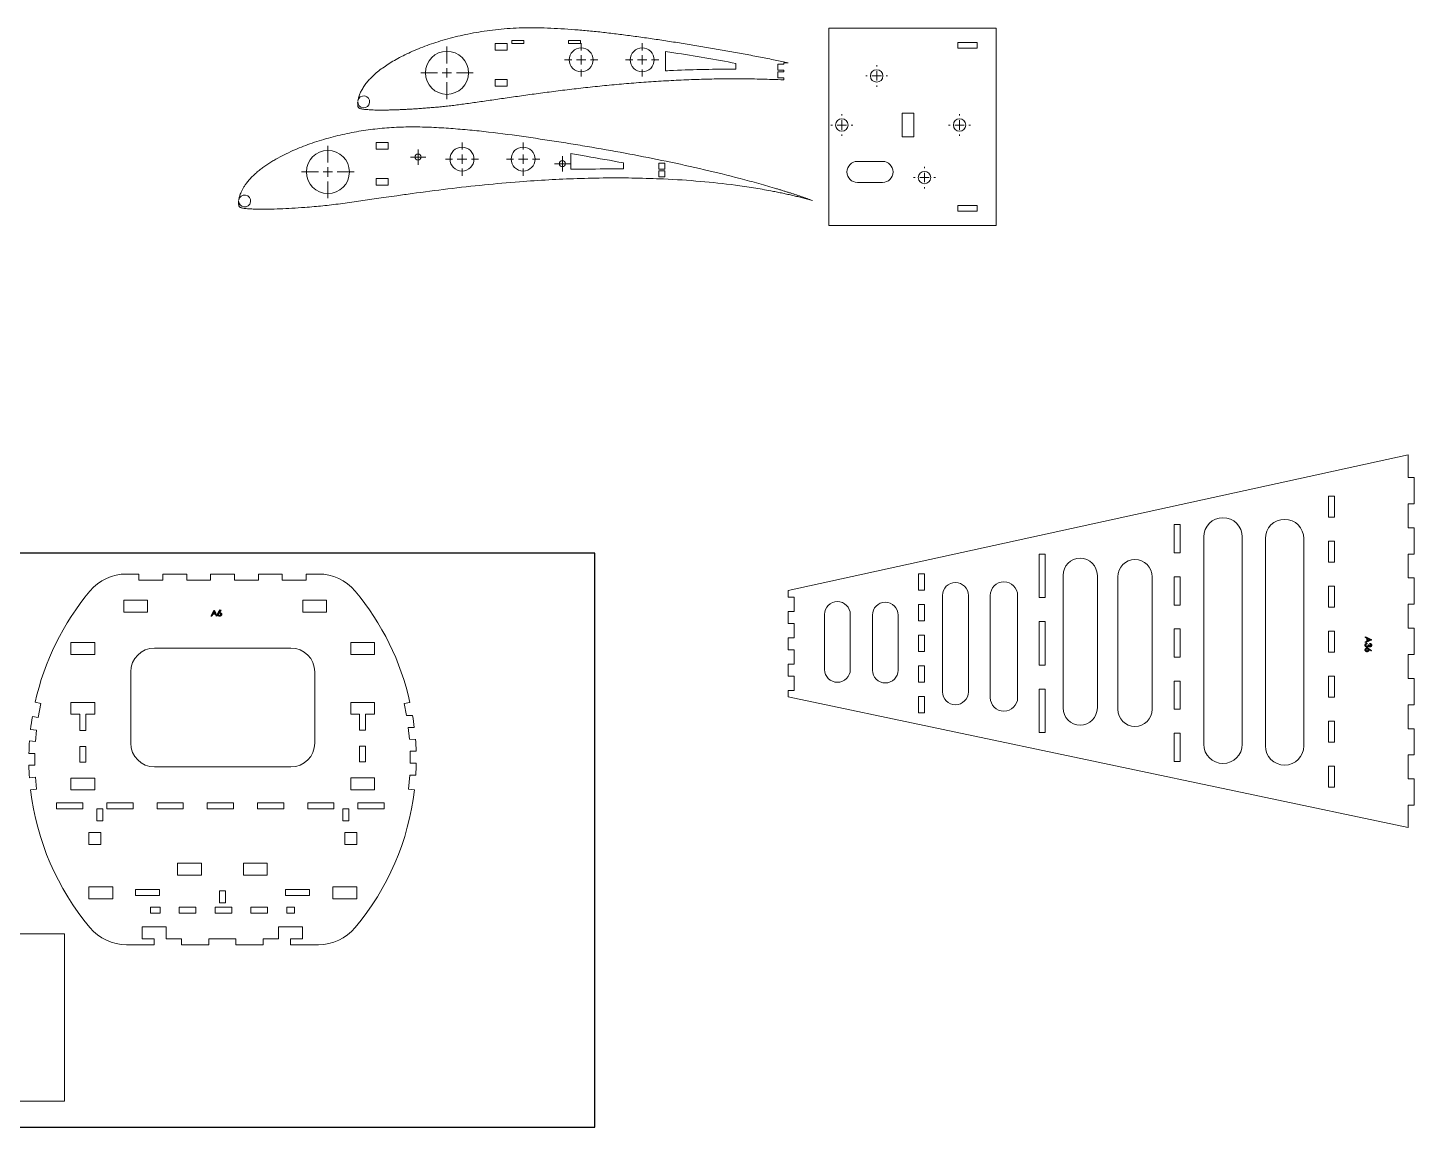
# Model space of a CAD drawing. Header units: inches. Extents: x -13.8 to 41.1, y 0 to 32.6.
# Drawn here: x 12.14 to 41.13, y 0 to 22.98 of the extents above; entities that cross this region are included whole.
import ezdxf

# ---------------------------------------------------------------- set-up
doc = ezdxf.new("R2010")
doc.units = ezdxf.units.IN
doc.header["$MEASUREMENT"] = 0

# ---------------------------------------------------------------- blocks, each defined once
blk = doc.blocks.new('SW_CENTERMARKSYMBOL_0')
at = {"color": 0, "linetype": 'Continuous', "lineweight": 0}
for p, q in [((-0.197, 0), (-0.228, 0)), ((0, 0), (-0.098, 0)), ((0, 0.197), (0, 0.228)), ((0, 0), (0, 0.098)), ((0, 0), (0, -0.098)), ((0, 0), (0.098, 0)), ((0.197, 0), (0.228, 0)), ((0, -0.197), (0, -0.228))]:
    blk.add_line(p, q, dxfattribs=at)
blk = doc.blocks.new('SW_CENTERMARKSYMBOL_1')
at = {"color": 0, "linetype": 'Continuous', "lineweight": 0}
for p, q in [((-0.197, 0), (-0.228, 0)), ((0, 0), (-0.098, 0)), ((0, 0.197), (0, 0.228)), ((0, 0), (0, 0.098)), ((0, 0), (0, -0.098)), ((0, 0), (0.098, 0)), ((0.197, 0), (0.228, 0)), ((0, -0.197), (0, -0.228))]:
    blk.add_line(p, q, dxfattribs=at)
blk = doc.blocks.new('SW_CENTERMARKSYMBOL_2')
at = {"color": 0, "linetype": 'Continuous', "lineweight": 0}
for p, q in [((-0.197, 0), (-0.228, 0)), ((0, 0), (-0.098, 0)), ((0, 0.197), (0, 0.228)), ((0, 0), (0, 0.098)), ((0, 0), (0, -0.098)), ((0, 0), (0.098, 0)), ((0.197, 0), (0.228, 0)), ((0, -0.197), (0, -0.228))]:
    blk.add_line(p, q, dxfattribs=at)
blk = doc.blocks.new('SW_CENTERMARKSYMBOL_3')
at = {"color": 0, "linetype": 'Continuous', "lineweight": 0}
for p, q in [((-0.197, 0), (-0.228, 0)), ((0, 0), (-0.098, 0)), ((0, 0.197), (0, 0.228)), ((0, 0), (0, 0.098)), ((0, 0), (0, -0.098)), ((0, 0), (0.098, 0)), ((0.197, 0), (0.228, 0)), ((0, -0.197), (0, -0.228))]:
    blk.add_line(p, q, dxfattribs=at)
blk = doc.blocks.new('SW_CENTERMARKSYMBOL_9')
at = {"color": 0, "linetype": 'Continuous', "lineweight": 0}
for p, q in [((0, 0.197), (0, 0.548)), ((-0.197, 0), (-0.548, 0)), ((0, 0), (-0.098, 0)), ((0, 0), (0, 0.098)), ((0, 0), (0, -0.098)), ((0, 0), (0.098, 0)), ((0.197, 0), (0.548, 0)), ((0, -0.197), (0, -0.548))]:
    blk.add_line(p, q, dxfattribs=at)
blk = doc.blocks.new('SW_CENTERMARKSYMBOL_10')
at = {"color": 0, "linetype": 'Continuous', "lineweight": 0}
for p, q in [((0, 0.197), (0, 0.348)), ((-0.197, 0), (-0.348, 0)), ((0, 0), (-0.098, 0)), ((0, 0), (0, 0.098)), ((0, 0), (0, -0.098)), ((0, 0), (0.098, 0)), ((0.197, 0), (0.348, 0)), ((0, -0.197), (0, -0.348))]:
    blk.add_line(p, q, dxfattribs=at)
blk = doc.blocks.new('SW_CENTERMARKSYMBOL_11')
at = {"color": 0, "linetype": 'Continuous', "lineweight": 0}
for p, q in [((0, 0.197), (0, 0.348)), ((-0.197, 0), (-0.348, 0)), ((0, 0), (-0.098, 0)), ((0, 0), (0, 0.098)), ((0, 0), (0, -0.098)), ((0, 0), (0.098, 0)), ((0.197, 0), (0.348, 0)), ((0, -0.197), (0, -0.348))]:
    blk.add_line(p, q, dxfattribs=at)
blk = doc.blocks.new('SW_CENTERMARKSYMBOL_12')
at = {"color": 0, "linetype": 'Continuous', "lineweight": 0}
for p, q in [((0, 0.197), (0, 0.548)), ((-0.197, 0), (-0.548, 0)), ((0, 0), (-0.098, 0)), ((0, 0), (0, 0.098)), ((0, 0), (0, -0.098)), ((0, 0), (0.098, 0)), ((0.197, 0), (0.548, 0)), ((0, -0.197), (0, -0.548))]:
    blk.add_line(p, q, dxfattribs=at)
blk = doc.blocks.new('SW_CENTERMARKSYMBOL_13')
at = {"color": 0, "linetype": 'Continuous', "lineweight": 0}
for p, q in [((0, 0.197), (0, 0.348)), ((-0.197, 0), (-0.348, 0)), ((0, 0), (-0.098, 0)), ((0, 0), (0, 0.098)), ((0, 0), (0, -0.098)), ((0, 0), (0.098, 0)), ((0.197, 0), (0.348, 0)), ((0, -0.197), (0, -0.348))]:
    blk.add_line(p, q, dxfattribs=at)
blk = doc.blocks.new('SW_CENTERMARKSYMBOL_14')
at = {"color": 0, "linetype": 'Continuous', "lineweight": 0}
for p, q in [((-0.098, 0), (-0.161, 0)), ((0, 0), (-0.098, 0)), ((0, 0.098), (0, 0.161)), ((0, 0), (0, 0.098)), ((0, 0), (0, -0.098)), ((0, 0), (0.098, 0)), ((0.098, 0), (0.161, 0)), ((0, -0.098), (0, -0.161))]:
    blk.add_line(p, q, dxfattribs=at)
blk = doc.blocks.new('SW_CENTERMARKSYMBOL_15')
at = {"color": 0, "linetype": 'Continuous', "lineweight": 0}
for p, q in [((-0.098, 0), (-0.161, 0)), ((0, 0), (-0.098, 0)), ((0, 0.098), (0, 0.161)), ((0, 0), (0, 0.098)), ((0, 0), (0, -0.098)), ((0, 0), (0.098, 0)), ((0.098, 0), (0.161, 0)), ((0, -0.098), (0, -0.161))]:
    blk.add_line(p, q, dxfattribs=at)
blk = doc.blocks.new('SW_CENTERMARKSYMBOL_16')
at = {"color": 0, "linetype": 'Continuous', "lineweight": 0}
for p, q in [((0, 0.197), (0, 0.348)), ((-0.197, 0), (-0.348, 0)), ((0, 0), (-0.098, 0)), ((0, 0), (0, 0.098)), ((0, 0), (0, -0.098)), ((0, 0), (0.098, 0)), ((0.197, 0), (0.348, 0)), ((0, -0.197), (0, -0.348))]:
    blk.add_line(p, q, dxfattribs=at)

msp = doc.modelspace()

# ---------------------------------------------------------------- linework, layer by layer
at = {"color": 7, "linetype": 'Continuous', "lineweight": 15}
for p, q in [((28.893, 22.977), (28.893, 18.852)), ((32.393, 22.977), (28.893, 22.977)), ((32.393, 22.977), (32.393, 18.852)), ((21.918, 22.657), (22.168, 22.657)), ((21.918, 22.517), (21.918, 22.657)), ((22.168, 22.657), (22.168, 22.517)), ((22.514, 22.719), (22.264, 22.719)), ((22.264, 22.719), (22.264, 22.657)), ((22.264, 22.657), (22.514, 22.657)), ((22.514, 22.657), (22.514, 22.719)), ((23.699, 22.719), (23.449, 22.719)), ((23.449, 22.719), (23.449, 22.657)), ((23.449, 22.657), (23.699, 22.657)), ((23.699, 22.657), (23.699, 22.719)), ((31.993, 22.677), (31.593, 22.677)), ((31.593, 22.677), (31.593, 22.557)), ((31.993, 22.557), (31.993, 22.677)), ((22.168, 22.517), (21.918, 22.517)), ((25.479, 22.489), (25.479, 22.084)), ((31.593, 22.557), (31.993, 22.557)), ((26.951, 22.118), (26.951, 22.239)), ((27.827, 22.225), (27.952, 22.225)), ((27.827, 22.1), (27.827, 22.225)), ((27.952, 22.1), (27.827, 22.1)), ((27.827, 22.063), (27.952, 22.063)), ((27.827, 21.938), (27.827, 22.063)), ((28.043, 22.253), (27.952, 22.253)), ((27.952, 22.253), (27.952, 22.225)), ((27.952, 22.1), (27.952, 22.063)), ((21.918, 21.904), (22.168, 21.904)), ((21.918, 21.764), (21.918, 21.904)), ((22.168, 21.764), (21.918, 21.764)), ((22.168, 21.904), (22.168, 21.764)), ((27.952, 21.938), (27.827, 21.938)), ((27.952, 21.938), (27.952, 21.894)), ((30.673, 21.201), (30.423, 21.201)), ((30.423, 21.201), (30.423, 20.701)), ((30.673, 20.701), (30.673, 21.201)), ((19.677, 20.584), (19.427, 20.584)), ((19.427, 20.584), (19.427, 20.444)), ((19.677, 20.444), (19.677, 20.584)), ((30.423, 20.701), (30.673, 20.701)), ((19.427, 20.444), (19.677, 20.444)), ((23.496, 20.357), (23.496, 20.026)), ((24.597, 20.034), (24.598, 20.16)), ((25.336, 20.028), (25.336, 20.153)), ((25.336, 20.153), (25.461, 20.153)), ((25.461, 20.028), (25.336, 20.028)), ((25.461, 20.153), (25.461, 20.028)), ((29.491, 20.19), (30.016, 20.19)), ((19.677, 19.832), (19.427, 19.832)), ((19.427, 19.832), (19.427, 19.692)), ((19.677, 19.692), (19.677, 19.832)), ((25.336, 19.866), (25.336, 19.991)), ((25.336, 19.991), (25.461, 19.991)), ((25.461, 19.866), (25.336, 19.866)), ((25.461, 19.991), (25.461, 19.866)), ((30.016, 19.75), (29.491, 19.75)), ((19.427, 19.692), (19.677, 19.692)), ((28.418, 19.408), (28.553, 19.371)), ((31.993, 19.272), (31.593, 19.272)), ((31.593, 19.272), (31.593, 19.152)), ((31.593, 19.152), (31.993, 19.152)), ((31.993, 19.152), (31.993, 19.272)), ((32.393, 18.852), (28.893, 18.852))]:
    msp.add_line(p, q, dxfattribs=at)
at = {"color": 5, "linetype": 'Continuous', "lineweight": 15}
for p, q in [((41.009, 14.054), (28.041, 11.224)), ((41.009, 14.054), (41.009, 13.582)), ((41.009, 13.582), (41.134, 13.582)), ((41.134, 13.032), (41.134, 13.582)), ((39.466, 13.191), (39.341, 13.191)), ((39.341, 13.191), (39.341, 12.751)), ((39.466, 12.751), (39.466, 13.191)), ((41.134, 13.032), (41.009, 13.032)), ((41.009, 13.032), (41.009, 12.532)), ((36.241, 12.597), (36.116, 12.597)), ((36.116, 12.597), (36.116, 12.007)), ((36.241, 12.007), (36.241, 12.597)), ((39.341, 12.751), (39.466, 12.751)), ((41.009, 12.532), (41.134, 12.532)), ((41.134, 11.982), (41.134, 12.532)), ((36.732, 12.341), (36.732, 8.006)), ((37.535, 8.006), (37.535, 12.341)), ((38.02, 12.306), (38.02, 7.972)), ((38.823, 7.972), (38.823, 12.306)), ((39.466, 12.251), (39.341, 12.251)), ((39.341, 12.251), (39.341, 11.811)), ((39.466, 11.811), (39.466, 12.251)), ((33.416, 11.981), (33.291, 11.981)), ((33.291, 11.981), (33.291, 11.071)), ((33.416, 11.071), (33.416, 11.981)), ((36.116, 12.007), (36.241, 12.007)), ((41.134, 11.982), (41.009, 11.982)), ((41.009, 11.982), (41.009, 11.482)), ((39.341, 11.811), (39.466, 11.811)), ((30.891, 11.566), (30.766, 11.566)), ((30.766, 11.566), (30.766, 11.226)), ((30.891, 11.226), (30.891, 11.566)), ((33.789, 11.536), (33.789, 8.766)), ((34.507, 8.766), (34.507, 11.536)), ((34.934, 11.507), (34.934, 8.737)), ((35.651, 8.737), (35.651, 11.507)), ((36.241, 11.507), (36.116, 11.507)), ((36.116, 11.507), (36.116, 10.917)), ((36.241, 10.917), (36.241, 11.507)), ((39.466, 11.311), (39.341, 11.311)), ((39.341, 11.311), (39.341, 10.871)), ((39.466, 10.871), (39.466, 11.311)), ((41.009, 11.482), (41.134, 11.482)), ((41.134, 10.932), (41.134, 11.482)), ((28.041, 11.224), (28.041, 11.08)), ((28.166, 11.08), (28.041, 11.08)), ((28.166, 10.78), (28.166, 11.08)), ((30.766, 11.226), (30.891, 11.226)), ((31.271, 11.117), (31.271, 9.102)), ((31.81, 9.102), (31.81, 11.117)), ((32.268, 11.117), (32.268, 8.982)), ((32.84, 8.982), (32.84, 11.117)), ((33.291, 11.071), (33.416, 11.071)), ((28.041, 10.78), (28.166, 10.78)), ((28.041, 10.78), (28.041, 10.53)), ((30.891, 10.926), (30.766, 10.926)), ((30.766, 10.926), (30.766, 10.586)), ((30.891, 10.586), (30.891, 10.926)), ((36.116, 10.917), (36.241, 10.917)), ((39.341, 10.871), (39.466, 10.871)), ((41.134, 10.932), (41.009, 10.932)), ((41.009, 10.932), (41.009, 10.432)), ((28.166, 10.53), (28.041, 10.53)), ((28.166, 10.23), (28.166, 10.53)), ((28.803, 10.72), (28.803, 9.57)), ((29.34, 9.57), (29.34, 10.72)), ((29.805, 10.706), (29.805, 9.556)), ((30.342, 9.556), (30.342, 10.706)), ((30.766, 10.586), (30.891, 10.586)), ((33.416, 10.571), (33.291, 10.571)), ((33.291, 10.571), (33.291, 9.661)), ((33.416, 9.661), (33.416, 10.571)), ((28.041, 10.23), (28.166, 10.23)), ((28.041, 10.23), (28.041, 9.98)), ((30.891, 10.286), (30.766, 10.286)), ((30.766, 10.286), (30.766, 9.946)), ((30.891, 9.946), (30.891, 10.286)), ((36.241, 10.417), (36.116, 10.417)), ((36.116, 10.417), (36.116, 9.827)), ((36.241, 9.827), (36.241, 10.417)), ((39.466, 10.371), (39.341, 10.371)), ((39.341, 10.371), (39.341, 9.931)), ((39.466, 9.931), (39.466, 10.371)), ((41.009, 10.432), (41.134, 10.432)), ((41.134, 9.882), (41.134, 10.432)), ((28.166, 9.98), (28.041, 9.98)), ((28.166, 9.68), (28.166, 9.98)), ((30.766, 9.946), (30.891, 9.946)), ((39.341, 9.931), (39.466, 9.931)), ((41.134, 9.882), (41.009, 9.882)), ((41.009, 9.882), (41.009, 9.382)), ((28.041, 9.68), (28.166, 9.68)), ((28.041, 9.68), (28.041, 9.43)), ((30.891, 9.646), (30.766, 9.646)), ((30.766, 9.646), (30.766, 9.306)), ((30.891, 9.306), (30.891, 9.646)), ((33.291, 9.661), (33.416, 9.661)), ((36.116, 9.827), (36.241, 9.827)), ((28.166, 9.43), (28.041, 9.43)), ((28.166, 9.13), (28.166, 9.43)), ((30.766, 9.306), (30.891, 9.306)), ((36.241, 9.327), (36.116, 9.327)), ((36.116, 9.327), (36.116, 8.737)), ((36.241, 8.737), (36.241, 9.327)), ((39.466, 9.431), (39.341, 9.431)), ((39.341, 9.431), (39.341, 8.991)), ((39.466, 8.991), (39.466, 9.431)), ((41.009, 9.382), (41.134, 9.382)), ((41.134, 8.832), (41.134, 9.382)), ((28.041, 9.13), (28.166, 9.13)), ((28.041, 9.13), (28.041, 8.999)), ((28.041, 8.999), (41.009, 6.263)), ((30.891, 9.006), (30.766, 9.006)), ((30.766, 9.006), (30.766, 8.666)), ((30.891, 8.666), (30.891, 9.006)), ((33.416, 9.161), (33.291, 9.161)), ((33.291, 9.161), (33.291, 8.251)), ((33.416, 8.251), (33.416, 9.161)), ((39.341, 8.991), (39.466, 8.991)), ((36.116, 8.737), (36.241, 8.737)), ((41.134, 8.832), (41.009, 8.832)), ((41.009, 8.832), (41.009, 8.332)), ((30.766, 8.666), (30.891, 8.666)), ((39.466, 8.491), (39.341, 8.491)), ((39.341, 8.491), (39.341, 8.051)), ((39.466, 8.051), (39.466, 8.491)), ((33.291, 8.251), (33.416, 8.251)), ((36.241, 8.237), (36.116, 8.237)), ((36.116, 8.237), (36.116, 7.647)), ((36.241, 7.647), (36.241, 8.237)), ((41.009, 8.332), (41.134, 8.332)), ((41.134, 7.782), (41.134, 8.332)), ((39.341, 8.051), (39.466, 8.051)), ((36.116, 7.647), (36.241, 7.647)), ((39.466, 7.551), (39.341, 7.551)), ((39.341, 7.551), (39.341, 7.111)), ((39.466, 7.111), (39.466, 7.551)), ((41.009, 7.782), (41.009, 7.282)), ((41.134, 7.782), (41.009, 7.782)), ((41.009, 7.282), (41.134, 7.282)), ((41.134, 6.732), (41.134, 7.282)), ((39.341, 7.111), (39.466, 7.111)), ((41.134, 6.732), (41.009, 6.732)), ((41.009, 6.732), (41.009, 6.263))]:
    msp.add_line(p, q, dxfattribs=at)
at = {"color": 1, "linetype": 'Continuous', "lineweight": 15}
for p, q in [((14.466, 11.565), (14.21, 11.565)), ((14.466, 11.565), (14.466, 11.44)), ((14.466, 11.44), (14.966, 11.44)), ((14.966, 11.44), (14.966, 11.565)), ((15.466, 11.565), (14.966, 11.565)), ((15.466, 11.565), (15.466, 11.44)), ((15.466, 11.44), (15.966, 11.44)), ((15.966, 11.44), (15.966, 11.565)), ((16.466, 11.565), (15.966, 11.565)), ((16.466, 11.565), (16.466, 11.44)), ((16.466, 11.44), (16.966, 11.44)), ((16.966, 11.44), (16.966, 11.565)), ((17.466, 11.565), (16.966, 11.565)), ((17.466, 11.565), (17.466, 11.44)), ((17.466, 11.44), (17.966, 11.44)), ((17.966, 11.44), (17.966, 11.565)), ((18.221, 11.565), (17.966, 11.565)), ((14.65, 11.018), (14.15, 11.018)), ((14.15, 11.018), (14.15, 10.768)), ((14.65, 10.768), (14.65, 11.018)), ((18.393, 11.018), (17.893, 11.018)), ((17.893, 11.018), (17.893, 10.768)), ((18.393, 10.768), (18.393, 11.018)), ((14.15, 10.768), (14.65, 10.768)), ((17.893, 10.768), (18.393, 10.768)), ((13.546, 10.135), (13.046, 10.135)), ((13.046, 10.135), (13.046, 9.885)), ((13.046, 9.885), (13.546, 9.885)), ((13.546, 9.885), (13.546, 10.135)), ((17.645, 10.018), (14.796, 10.018)), ((19.395, 10.135), (18.895, 10.135)), ((18.895, 10.135), (18.895, 9.885)), ((18.895, 9.885), (19.395, 9.885)), ((19.395, 9.885), (19.395, 10.135)), ((14.296, 9.518), (14.296, 8.031)), ((18.145, 8.031), (18.145, 9.518)), ((12.42, 8.855), (12.298, 8.883)), ((12.363, 8.566), (12.42, 8.855)), ((13.546, 8.882), (13.046, 8.882)), ((13.046, 8.882), (13.046, 8.632)), ((13.546, 8.632), (13.546, 8.882)), ((19.395, 8.882), (18.895, 8.882)), ((18.895, 8.882), (18.895, 8.632)), ((19.395, 8.632), (19.395, 8.882)), ((20.134, 8.882), (20.012, 8.855)), ((20.012, 8.855), (20.061, 8.61)), ((12.24, 8.587), (12.363, 8.566)), ((13.046, 8.632), (13.234, 8.632)), ((13.234, 8.632), (13.234, 8.293)), ((13.359, 8.293), (13.359, 8.632)), ((13.359, 8.632), (13.546, 8.632)), ((18.895, 8.632), (19.082, 8.632)), ((19.082, 8.632), (19.082, 8.301)), ((19.207, 8.301), (19.207, 8.632)), ((19.207, 8.632), (19.395, 8.632)), ((20.061, 8.61), (20.188, 8.61)), ((12.326, 8.302), (12.202, 8.316)), ((12.305, 8.066), (12.326, 8.302)), ((13.234, 8.293), (13.359, 8.293)), ((19.082, 8.301), (19.207, 8.301)), ((20.225, 8.359), (20.099, 8.36)), ((20.099, 8.36), (20.124, 8.11)), ((12.18, 8.075), (12.305, 8.066)), ((13.359, 7.961), (13.234, 7.961)), ((13.234, 7.961), (13.234, 7.633)), ((13.359, 7.633), (13.359, 7.961)), ((19.207, 7.966), (19.082, 7.966)), ((19.082, 7.966), (19.082, 7.641)), ((19.207, 7.641), (19.207, 7.966)), ((20.124, 8.11), (20.25, 8.109)), ((20.263, 7.86), (20.138, 7.86)), ((20.138, 7.86), (20.14, 7.61)), ((12.293, 7.813), (12.168, 7.816)), ((12.168, 7.566), (12.293, 7.569)), ((12.293, 7.569), (12.293, 7.813)), ((13.234, 7.633), (13.359, 7.633)), ((19.082, 7.641), (19.207, 7.641)), ((20.14, 7.61), (20.265, 7.61)), ((12.304, 7.316), (12.18, 7.307)), ((12.328, 7.066), (12.304, 7.316)), ((13.546, 7.301), (13.046, 7.301)), ((13.046, 7.301), (13.046, 7.051)), ((13.546, 7.051), (13.546, 7.301)), ((14.796, 7.531), (17.645, 7.531)), ((19.395, 7.306), (18.895, 7.306)), ((18.895, 7.306), (18.895, 7.051)), ((19.395, 7.051), (19.395, 7.306)), ((20.13, 7.36), (20.104, 7.066)), ((20.256, 7.361), (20.13, 7.36)), ((12.204, 7.051), (12.328, 7.066)), ((13.046, 7.051), (13.546, 7.051)), ((18.895, 7.051), (19.395, 7.051)), ((20.104, 7.066), (20.228, 7.051)), ((12.746, 6.781), (13.296, 6.781)), ((12.746, 6.656), (12.746, 6.781)), ((13.296, 6.781), (13.296, 6.656)), ((13.796, 6.781), (14.346, 6.781)), ((13.796, 6.656), (13.796, 6.781)), ((14.346, 6.781), (14.346, 6.656)), ((14.846, 6.781), (15.396, 6.781)), ((14.846, 6.656), (14.846, 6.781)), ((15.396, 6.781), (15.396, 6.656)), ((15.896, 6.781), (16.446, 6.781)), ((15.896, 6.656), (15.896, 6.781)), ((16.446, 6.781), (16.446, 6.656)), ((16.946, 6.781), (17.496, 6.781)), ((16.946, 6.656), (16.946, 6.781)), ((17.496, 6.781), (17.496, 6.656)), ((17.996, 6.781), (18.546, 6.781)), ((17.996, 6.656), (17.996, 6.781)), ((18.546, 6.781), (18.546, 6.656)), ((19.046, 6.781), (19.596, 6.781)), ((19.046, 6.656), (19.046, 6.781)), ((19.596, 6.781), (19.596, 6.656)), ((13.296, 6.656), (12.746, 6.656)), ((13.588, 6.406), (13.588, 6.656)), ((13.588, 6.656), (13.713, 6.656)), ((13.713, 6.406), (13.588, 6.406)), ((13.713, 6.656), (13.713, 6.406)), ((14.346, 6.656), (13.796, 6.656)), ((15.396, 6.656), (14.846, 6.656)), ((16.446, 6.656), (15.896, 6.656)), ((17.496, 6.656), (16.946, 6.656)), ((18.546, 6.656), (17.996, 6.656)), ((18.734, 6.406), (18.734, 6.656)), ((18.734, 6.656), (18.859, 6.656)), ((18.859, 6.406), (18.734, 6.406)), ((18.859, 6.656), (18.859, 6.406)), ((19.596, 6.656), (19.046, 6.656)), ((13.42, 5.911), (13.42, 6.161)), ((13.42, 6.161), (13.67, 6.161)), ((13.67, 6.161), (13.67, 5.911)), ((18.772, 5.911), (18.772, 6.161)), ((18.772, 6.161), (19.022, 6.161)), ((19.022, 6.161), (19.022, 5.911)), ((13.67, 5.911), (13.42, 5.911)), ((19.022, 5.911), (18.772, 5.911)), ((15.277, 5.521), (15.777, 5.521)), ((15.277, 5.271), (15.277, 5.521)), ((15.777, 5.521), (15.777, 5.271)), ((16.652, 5.521), (17.152, 5.521)), ((16.652, 5.271), (16.652, 5.521)), ((17.152, 5.521), (17.152, 5.271)), ((15.777, 5.271), (15.277, 5.271)), ((17.152, 5.271), (16.652, 5.271)), ((13.92, 5.028), (13.42, 5.028)), ((13.42, 5.028), (13.42, 4.778)), ((13.92, 4.778), (13.92, 5.028)), ((14.398, 4.968), (14.898, 4.968)), ((14.398, 4.842), (14.398, 4.968)), ((14.898, 4.968), (14.898, 4.842)), ((16.153, 4.69), (16.153, 4.94)), ((16.153, 4.94), (16.278, 4.94)), ((16.278, 4.94), (16.278, 4.69)), ((17.534, 4.968), (18.034, 4.968)), ((17.534, 4.842), (17.534, 4.968)), ((18.034, 4.968), (18.034, 4.842)), ((19.022, 5.028), (18.522, 5.028)), ((18.522, 5.028), (18.522, 4.778)), ((19.022, 4.778), (19.022, 5.028)), ((13.42, 4.778), (13.92, 4.778)), ((14.898, 4.842), (14.398, 4.842)), ((16.278, 4.69), (16.153, 4.69)), ((18.034, 4.842), (17.534, 4.842)), ((18.522, 4.778), (19.022, 4.778)), ((14.709, 4.599), (14.909, 4.599)), ((14.709, 4.474), (14.709, 4.599)), ((14.909, 4.474), (14.709, 4.474)), ((14.909, 4.599), (14.909, 4.474)), ((15.309, 4.599), (15.659, 4.599)), ((15.309, 4.474), (15.309, 4.599)), ((15.659, 4.474), (15.309, 4.474)), ((15.659, 4.599), (15.659, 4.474)), ((16.059, 4.599), (16.409, 4.599)), ((16.059, 4.474), (16.059, 4.599)), ((16.409, 4.474), (16.059, 4.474)), ((16.409, 4.599), (16.409, 4.474)), ((16.809, 4.599), (17.159, 4.599)), ((16.809, 4.474), (16.809, 4.599)), ((17.159, 4.474), (16.809, 4.474)), ((17.159, 4.599), (17.159, 4.474)), ((17.559, 4.599), (17.723, 4.599)), ((17.559, 4.474), (17.559, 4.599)), ((17.723, 4.474), (17.559, 4.474)), ((17.723, 4.599), (17.723, 4.474)), ((15.037, 4.19), (14.537, 4.19)), ((14.537, 4.19), (14.537, 3.94)), ((15.037, 3.94), (15.037, 4.19)), ((17.886, 4.19), (17.386, 4.19)), ((17.386, 4.19), (17.386, 3.94)), ((17.886, 3.94), (17.886, 4.19)), ((12.912, 4.044), (8.912, 4.044)), ((12.912, 4.044), (12.912, 0.544)), ((14.21, 3.815), (14.787, 3.815)), ((14.537, 3.94), (14.787, 3.94)), ((14.787, 3.94), (14.787, 3.815)), ((15.356, 3.94), (15.037, 3.94)), ((15.356, 3.815), (15.356, 3.94)), ((15.356, 3.815), (15.927, 3.815)), ((16.496, 3.94), (15.927, 3.94)), ((15.927, 3.94), (15.927, 3.815)), ((16.496, 3.815), (16.496, 3.94)), ((16.496, 3.815), (17.067, 3.815)), ((17.386, 3.94), (17.067, 3.94)), ((17.067, 3.94), (17.067, 3.815)), ((17.636, 3.815), (17.636, 3.94)), ((17.636, 3.94), (17.886, 3.94)), ((17.636, 3.815), (18.221, 3.815)), ((12.912, 0.544), (8.912, 0.544))]:
    msp.add_line(p, q, dxfattribs=at)
msp.add_lwpolyline([(24, 12), (0, 12), (0, 0), (24, 0)], close=True)
at = {"color": 3, "linetype": 'Continuous', "flags": 128}
for points in [[(16.042, 10.812), (16.1, 10.687), (16.1, 10.687), (16.087, 10.687), (16.087, 10.687), (16.069, 10.728), (16.069, 10.728), (16.012, 10.728), (16.012, 10.728), (15.993, 10.687), (15.993, 10.687), (15.981, 10.687), (15.981, 10.687), (16.04, 10.812), (16.04, 10.812), (16.042, 10.812)], [(16.041, 10.788), (16.018, 10.74), (16.018, 10.74), (16.063, 10.74), (16.063, 10.74), (16.041, 10.788)], [(16.169, 10.816), (16.177, 10.809), (16.177, 10.809), (16.144, 10.758), (16.144, 10.758), (16.151, 10.759), (16.157, 10.76), (16.157, 10.76), (16.161, 10.759), (16.165, 10.759), (16.168, 10.758), (16.171, 10.757), (16.175, 10.755), (16.178, 10.754), (16.181, 10.751), (16.183, 10.749), (16.186, 10.746), (16.188, 10.743), (16.19, 10.74), (16.192, 10.737), (16.193, 10.734), (16.194, 10.73), (16.194, 10.726), (16.194, 10.723), (16.194, 10.723), (16.194, 10.717), (16.193, 10.712), (16.191, 10.708), (16.189, 10.703), (16.186, 10.699), (16.183, 10.695), (16.179, 10.692), (16.175, 10.689), (16.17, 10.687), (16.165, 10.686), (16.16, 10.685), (16.155, 10.684), (16.155, 10.684), (16.15, 10.685), (16.145, 10.686), (16.141, 10.687), (16.136, 10.689), (16.132, 10.692), (16.128, 10.695), (16.125, 10.699), (16.122, 10.703), (16.12, 10.708), (16.119, 10.712), (16.118, 10.717), (16.117, 10.722), (16.117, 10.722), (16.117, 10.726), (16.118, 10.73), (16.119, 10.734), (16.12, 10.738), (16.121, 10.741), (16.122, 10.743), (16.123, 10.745), (16.125, 10.748), (16.126, 10.75), (16.128, 10.753), (16.129, 10.756), (16.131, 10.759), (16.131, 10.759), (16.169, 10.816)], [(16.155, 10.747), (16.152, 10.747), (16.149, 10.746), (16.147, 10.746), (16.144, 10.745), (16.142, 10.744), (16.14, 10.743), (16.138, 10.741), (16.136, 10.74), (16.134, 10.738), (16.133, 10.736), (16.131, 10.734), (16.13, 10.731), (16.13, 10.729), (16.129, 10.727), (16.129, 10.724), (16.129, 10.722), (16.129, 10.722), (16.129, 10.719), (16.129, 10.717), (16.13, 10.715), (16.131, 10.712), (16.132, 10.71), (16.133, 10.708), (16.135, 10.706), (16.136, 10.704), (16.139, 10.703), (16.141, 10.701), (16.143, 10.7), (16.145, 10.699), (16.148, 10.698), (16.15, 10.698), (16.153, 10.697), (16.156, 10.697), (16.156, 10.697), (16.159, 10.697), (16.161, 10.698), (16.164, 10.698), (16.166, 10.699), (16.169, 10.7), (16.171, 10.701), (16.173, 10.703), (16.175, 10.704), (16.177, 10.706), (16.179, 10.708), (16.18, 10.71), (16.181, 10.712), (16.182, 10.715), (16.182, 10.717), (16.183, 10.719), (16.183, 10.722), (16.183, 10.722), (16.183, 10.724), (16.182, 10.727), (16.182, 10.729), (16.181, 10.731), (16.18, 10.734), (16.178, 10.736), (16.177, 10.738), (16.175, 10.74), (16.173, 10.741), (16.17, 10.743), (16.168, 10.744), (16.166, 10.745), (16.163, 10.746), (16.16, 10.746), (16.158, 10.747), (16.155, 10.747)]]:
    msp.add_lwpolyline(points, dxfattribs=at)
at = {"color": 5, "linetype": 'Continuous', "flags": 128}
for points in [[(40.236, 10.189), (40.111, 10.131), (40.111, 10.131), (40.111, 10.144), (40.111, 10.144), (40.151, 10.162), (40.151, 10.162), (40.151, 10.219), (40.151, 10.219), (40.111, 10.238), (40.111, 10.238), (40.111, 10.25), (40.111, 10.25), (40.236, 10.191), (40.236, 10.191), (40.236, 10.189)], [(40.212, 10.19), (40.164, 10.213), (40.164, 10.213), (40.164, 10.168), (40.164, 10.168), (40.212, 10.19)], [(40.207, 10.104), (40.207, 10.115), (40.207, 10.115), (40.211, 10.114), (40.214, 10.113), (40.218, 10.112), (40.221, 10.11), (40.224, 10.108), (40.226, 10.106), (40.229, 10.104), (40.231, 10.102), (40.233, 10.099), (40.234, 10.097), (40.236, 10.094), (40.237, 10.091), (40.238, 10.088), (40.239, 10.085), (40.239, 10.081), (40.239, 10.078), (40.239, 10.078), (40.239, 10.073), (40.238, 10.069), (40.237, 10.064), (40.235, 10.06), (40.232, 10.056), (40.229, 10.052), (40.226, 10.049), (40.223, 10.046), (40.219, 10.044), (40.215, 10.043), (40.211, 10.042), (40.207, 10.042), (40.207, 10.042), (40.203, 10.042), (40.199, 10.043), (40.195, 10.044), (40.192, 10.045), (40.189, 10.047), (40.186, 10.05), (40.183, 10.053), (40.181, 10.056), (40.181, 10.056), (40.179, 10.052), (40.176, 10.049), (40.174, 10.046), (40.17, 10.043), (40.17, 10.043), (40.168, 10.041), (40.165, 10.039), (40.163, 10.038), (40.16, 10.037), (40.157, 10.036), (40.154, 10.036), (40.151, 10.035), (40.148, 10.035), (40.148, 10.035), (40.143, 10.036), (40.138, 10.037), (40.133, 10.038), (40.128, 10.041), (40.123, 10.044), (40.119, 10.048), (40.116, 10.052), (40.113, 10.056), (40.111, 10.062), (40.109, 10.067), (40.108, 10.073), (40.108, 10.078), (40.108, 10.078), (40.108, 10.082), (40.108, 10.086), (40.109, 10.09), (40.11, 10.094), (40.111, 10.097), (40.113, 10.1), (40.115, 10.103), (40.117, 10.106), (40.12, 10.108), (40.122, 10.111), (40.125, 10.113), (40.129, 10.115), (40.132, 10.117), (40.136, 10.118), (40.14, 10.119), (40.145, 10.12), (40.145, 10.12), (40.145, 10.109), (40.145, 10.109), (40.142, 10.108), (40.139, 10.107), (40.137, 10.106), (40.134, 10.105), (40.132, 10.104), (40.13, 10.102), (40.129, 10.101), (40.127, 10.099), (40.127, 10.099), (40.126, 10.097), (40.124, 10.095), (40.123, 10.092), (40.122, 10.09), (40.122, 10.087), (40.121, 10.084), (40.121, 10.081), (40.121, 10.078), (40.121, 10.078), (40.121, 10.075), (40.121, 10.071), (40.122, 10.068), (40.123, 10.065), (40.124, 10.063), (40.125, 10.06), (40.127, 10.057), (40.128, 10.055), (40.131, 10.053), (40.133, 10.051), (40.135, 10.05), (40.137, 10.049), (40.139, 10.048), (40.142, 10.047), (40.144, 10.047), (40.147, 10.046), (40.147, 10.046), (40.15, 10.047), (40.154, 10.048), (40.157, 10.049), (40.16, 10.051), (40.163, 10.053), (40.166, 10.056), (40.168, 10.059), (40.17, 10.062), (40.17, 10.064), (40.171, 10.067), (40.172, 10.069), (40.172, 10.072), (40.173, 10.075), (40.173, 10.078), (40.173, 10.081), (40.173, 10.085), (40.173, 10.085), (40.186, 10.085), (40.186, 10.085), (40.186, 10.08), (40.187, 10.076), (40.188, 10.072), (40.189, 10.068), (40.191, 10.064), (40.193, 10.061), (40.195, 10.058), (40.197, 10.056), (40.199, 10.055), (40.202, 10.054), (40.204, 10.053), (40.207, 10.053), (40.207, 10.053), (40.209, 10.053), (40.211, 10.053), (40.212, 10.054), (40.214, 10.055), (40.216, 10.056), (40.217, 10.057), (40.219, 10.058), (40.221, 10.06), (40.222, 10.062), (40.223, 10.064), (40.224, 10.066), (40.225, 10.068), (40.226, 10.07), (40.226, 10.073), (40.226, 10.075), (40.226, 10.078), (40.226, 10.078), (40.226, 10.082), (40.225, 10.086), (40.224, 10.09), (40.222, 10.093), (40.221, 10.095), (40.219, 10.096), (40.218, 10.098), (40.216, 10.099), (40.214, 10.101), (40.212, 10.102), (40.21, 10.103), (40.207, 10.104)], [(40.239, 9.966), (40.232, 9.958), (40.232, 9.958), (40.182, 9.991), (40.182, 9.991), (40.183, 9.984), (40.183, 9.978), (40.183, 9.978), (40.183, 9.974), (40.182, 9.97), (40.182, 9.967), (40.18, 9.963), (40.179, 9.96), (40.177, 9.957), (40.175, 9.954), (40.172, 9.951), (40.17, 9.949), (40.167, 9.947), (40.164, 9.945), (40.16, 9.943), (40.157, 9.942), (40.154, 9.941), (40.15, 9.941), (40.146, 9.941), (40.146, 9.941), (40.141, 9.941), (40.136, 9.942), (40.131, 9.943), (40.127, 9.946), (40.123, 9.948), (40.119, 9.952), (40.116, 9.956), (40.113, 9.96), (40.111, 9.965), (40.109, 9.969), (40.108, 9.974), (40.108, 9.98), (40.108, 9.98), (40.108, 9.985), (40.109, 9.99), (40.111, 9.994), (40.113, 9.999), (40.115, 10.003), (40.119, 10.007), (40.122, 10.01), (40.127, 10.013), (40.131, 10.015), (40.136, 10.016), (40.141, 10.017), (40.146, 10.018), (40.146, 10.018), (40.15, 10.017), (40.154, 10.017), (40.158, 10.016), (40.162, 10.015), (40.164, 10.014), (40.166, 10.013), (40.169, 10.012), (40.171, 10.01), (40.174, 10.009), (40.176, 10.007), (40.179, 10.005), (40.182, 10.004), (40.182, 10.004), (40.239, 9.966)], [(40.17, 9.98), (40.17, 9.983), (40.17, 9.986), (40.169, 9.988), (40.168, 9.991), (40.167, 9.993), (40.166, 9.995), (40.165, 9.997), (40.163, 9.999), (40.161, 10.001), (40.159, 10.002), (40.157, 10.004), (40.155, 10.005), (40.153, 10.005), (40.15, 10.006), (40.148, 10.006), (40.145, 10.006), (40.145, 10.006), (40.143, 10.006), (40.14, 10.006), (40.138, 10.005), (40.136, 10.004), (40.134, 10.003), (40.132, 10.002), (40.13, 10), (40.128, 9.998), (40.126, 9.996), (40.125, 9.994), (40.123, 9.992), (40.122, 9.99), (40.122, 9.987), (40.121, 9.985), (40.121, 9.982), (40.121, 9.979), (40.121, 9.979), (40.121, 9.976), (40.121, 9.974), (40.122, 9.971), (40.122, 9.969), (40.123, 9.966), (40.125, 9.964), (40.126, 9.962), (40.128, 9.96), (40.13, 9.958), (40.132, 9.956), (40.134, 9.955), (40.136, 9.954), (40.138, 9.953), (40.14, 9.952), (40.143, 9.952), (40.145, 9.952), (40.145, 9.952), (40.148, 9.952), (40.15, 9.952), (40.153, 9.953), (40.155, 9.954), (40.157, 9.955), (40.159, 9.957), (40.161, 9.958), (40.163, 9.96), (40.165, 9.962), (40.166, 9.965), (40.167, 9.967), (40.168, 9.969), (40.169, 9.972), (40.17, 9.974), (40.17, 9.977), (40.17, 9.98)]]:
    msp.add_lwpolyline(points, dxfattribs=at)
at = {"color": 7, "linetype": 'Continuous', "lineweight": 15}
for centre, radius in [((20.908, 22.042), 0.45), ((23.714, 22.312), 0.25), ((24.991, 22.312), 0.25), ((29.893, 21.977), 0.13), ((29.164, 20.951), 0.13), ((31.626, 20.951), 0.13), ((18.418, 19.969), 0.45), ((20.304, 20.281), 0.0625), ((21.223, 20.239), 0.25), ((22.5, 20.239), 0.25), ((23.321, 20.142), 0.0625), ((30.893, 19.852), 0.13)]:
    msp.add_circle(centre, radius, dxfattribs=at)
for centre, radius, start, end in [((19.168, 21.435), 0.125, 176.0219, 169.264), ((29.491, 19.97), 0.22, 90, 270), ((30.016, 19.97), 0.22, 270, 90), ((16.677, 19.362), 0.125, 176.0219, 169.264)]:
    msp.add_arc(centre, radius, start, end, dxfattribs=at)
at = {"color": 5, "linetype": 'Continuous', "lineweight": 15}
for centre, radius, start, end in [((37.134, 12.341), 0.402, 0, 180), ((38.422, 12.306), 0.402, 0, 180), ((34.148, 11.536), 0.359, 0, 180), ((35.293, 11.507), 0.359, 0, 180), ((31.54, 11.117), 0.27, 0, 180), ((32.554, 11.117), 0.286, 0, 180), ((29.072, 10.72), 0.269, 0, 180), ((30.073, 10.706), 0.269, 0, 180), ((29.072, 9.57), 0.269, 180, 0), ((30.073, 9.556), 0.269, 180, 0), ((31.54, 9.102), 0.27, 180, 0), ((32.554, 8.982), 0.286, 180, 0), ((34.148, 8.766), 0.359, 180, 0), ((35.293, 8.737), 0.359, 180, 0), ((37.134, 8.006), 0.402, 180, 0), ((38.422, 7.972), 0.402, 180, 0)]:
    msp.add_arc(centre, radius, start, end, dxfattribs=at)
at = {"color": 1, "linetype": 'Continuous', "lineweight": 15}
for centre, radius, start, end in [((14.21, 10.565), 1, 90, 140.0791), ((18.221, 10.565), 1, 39.9209, 90), ((17.646, 7.69), 5.48, 140.0791, 167.4255), ((14.786, 7.69), 5.48, 12.569, 39.9209), ((14.796, 9.518), 0.5, 90, 180), ((17.645, 9.518), 0.5, 0, 90), ((17.646, 7.69), 5.48, 170.5794, 173.4352), ((14.786, 7.69), 5.48, 7.0202, 9.6671), ((17.646, 7.69), 5.48, 175.9681, 178.6771), ((14.796, 8.031), 0.5, 180, 270), ((17.645, 8.031), 0.5, 270, 0), ((14.786, 7.69), 5.48, 1.7801, 4.3931), ((17.646, 7.69), 5.48, 181.2911, 183.9992), ((14.786, 7.69), 5.48, 356.5677, 359.166), ((17.646, 7.69), 5.48, 186.686, 219.9209), ((14.786, 7.69), 5.48, 320.0791, 353.314), ((14.21, 4.815), 1, 219.9209, 270), ((18.221, 4.815), 1, 270, 320.0791)]:
    msp.add_arc(centre, radius, start, end, dxfattribs=at)
at = {"color": 7, "linetype": 'Continuous', "lineweight": 15}
for points, knots in [([(19.045, 21.458), (19.046, 21.464), (19.049, 21.481), (19.056, 21.509), (19.066, 21.544), (19.079, 21.581), (19.095, 21.619), (19.113, 21.657), (19.142, 21.71), (19.185, 21.778), (19.247, 21.86), (19.322, 21.942), (19.409, 22.023), (19.509, 22.104), (19.622, 22.185), (19.747, 22.265), (19.883, 22.344), (20.031, 22.421), (20.19, 22.495), (20.359, 22.565), (20.539, 22.633), (20.728, 22.695), (20.927, 22.754), (21.135, 22.807), (21.351, 22.855), (21.575, 22.896), (21.806, 22.931), (22.045, 22.957), (22.292, 22.975), (22.546, 22.985), (22.81, 22.984), (23.083, 22.975), (23.365, 22.96), (23.655, 22.939), (23.952, 22.912), (24.256, 22.879), (24.566, 22.841), (24.881, 22.799), (25.201, 22.754), (25.524, 22.705), (25.849, 22.654), (26.174, 22.601), (26.499, 22.547), (26.822, 22.49), (27.143, 22.431), (27.46, 22.371), (27.76, 22.311), (27.953, 22.271), (28.043, 22.253)], [0, 0, 0, 0, 0.0007404, 0.0021039, 0.0035004, 0.0051408, 0.006774, 0.0084046, 0.0102652, 0.0140057, 0.018195, 0.0226148, 0.0272914, 0.0325614, 0.0381443, 0.0440172, 0.050437, 0.0571258, 0.06408, 0.0715389, 0.0792372, 0.087177, 0.0955782, 0.1041916, 0.1130159, 0.1222199, 0.1316116, 0.1411979, 0.1511899, 0.1614192, 0.1718938, 0.1829524, 0.1942972, 0.2059045, 0.2179777, 0.2302677, 0.2427684, 0.2556156, 0.2685954, 0.2817006, 0.2949429, 0.3082, 0.3214639, 0.3346425, 0.3477378, 0.3607454, 0.3734941, 0.3845742, 0.3845742, 0.3845742, 0.3845742]), ([(26.951, 22.239), (26.519, 22.319), (26.029, 22.403), (25.537, 22.48), (25.479, 22.489)], [0.16252857, 0.16252857, 0.16252857, 0.16252857, 0.21566441, 0.22272695, 0.22272695, 0.22272695, 0.22272695]), ([(25.479, 22.084), (25.536, 22.087), (26.025, 22.11), (26.516, 22.121), (26.951, 22.118)], [0.78087336, 0.78087336, 0.78087336, 0.78087336, 0.78761191, 0.83953733, 0.83953733, 0.83953733, 0.83953733]), ([(27.952, 21.894), (27.87, 21.898), (27.649, 21.907), (27.288, 21.916), (26.867, 21.919), (26.444, 21.914), (26.02, 21.901), (25.598, 21.882), (25.178, 21.857), (24.764, 21.826), (24.356, 21.79), (23.957, 21.75), (23.567, 21.706), (23.189, 21.66), (22.823, 21.612), (22.471, 21.563), (22.135, 21.515), (21.863, 21.476), (21.656, 21.445), (21.507, 21.424), (21.362, 21.403), (21.221, 21.384), (21.085, 21.366), (20.953, 21.35), (20.825, 21.336), (20.7, 21.324), (20.579, 21.314), (20.462, 21.305), (20.348, 21.296), (20.238, 21.289), (20.132, 21.282), (20.03, 21.277), (19.932, 21.272), (19.838, 21.269), (19.749, 21.266), (19.664, 21.264), (19.584, 21.263), (19.508, 21.262), (19.438, 21.263), (19.373, 21.265), (19.312, 21.268), (19.257, 21.272), (19.207, 21.277), (19.163, 21.28), (19.127, 21.286), (19.099, 21.293), (19.078, 21.302), (19.065, 21.309), (19.056, 21.317), (19.051, 21.328), (19.047, 21.343), (19.044, 21.364), (19.04, 21.398), (19.041, 21.425), (19.043, 21.443)], [0.6301865, 0.6301865, 0.6301865, 0.6301865, 0.640116, 0.6568355, 0.6737172, 0.6907639, 0.7078087, 0.7248475, 0.7417155, 0.7584236, 0.774967, 0.7910316, 0.8067905, 0.8222382, 0.8369352, 0.8512011, 0.8650301, 0.8778859, 0.8843128, 0.8902083, 0.8960947, 0.9019772, 0.9073176, 0.9126524, 0.9179873, 0.9228543, 0.9277246, 0.9326016, 0.9370345, 0.9414657, 0.9458987, 0.9498417, 0.9537822, 0.9577224, 0.9611349, 0.9645471, 0.9679602, 0.9708031, 0.9736291, 0.9764474, 0.978675, 0.980921, 0.9831701, 0.984726, 0.9861587, 0.9875574, 0.988267, 0.9888738, 0.9892799, 0.9896815, 0.9903179, 0.9911323, 0.992264, 0.9944335, 0.9944335, 0.9944335, 0.9944335]), ([(28.553, 19.371), (28.534, 19.378), (28.497, 19.391), (28.44, 19.412), (28.382, 19.432), (28.323, 19.452), (28.262, 19.473), (28.2, 19.494), (28.137, 19.515), (28.072, 19.535), (28.006, 19.556), (27.938, 19.577), (27.87, 19.599), (27.701, 19.65), (27.424, 19.73), (26.921, 19.865), (26.275, 20.024), (25.507, 20.193), (24.721, 20.348), (24.071, 20.464), (23.544, 20.552), (23.022, 20.635), (22.368, 20.732), (21.713, 20.815), (21.187, 20.865), (20.854, 20.889), (20.59, 20.903), (20.391, 20.91), (20.195, 20.913), (19.997, 20.91), (19.801, 20.902), (19.602, 20.888), (19.405, 20.869), (19.143, 20.835), (18.883, 20.788), (18.625, 20.73), (18.366, 20.663), (18.05, 20.565), (17.741, 20.443), (17.506, 20.331), (17.36, 20.253), (17.247, 20.187), (17.163, 20.133), (17.082, 20.077), (17.001, 20.018), (16.925, 19.956), (16.851, 19.889), (16.783, 19.818), (16.727, 19.749), (16.682, 19.685), (16.647, 19.629), (16.618, 19.577), (16.596, 19.528), (16.581, 19.488), (16.57, 19.456), (16.564, 19.431), (16.558, 19.408), (16.555, 19.393), (16.554, 19.385)], [0, 0, 0, 0, 0.004648, 0.009398, 0.014249, 0.019202, 0.024256, 0.029413, 0.034672, 0.040033, 0.045496, 0.051062, 0.05673, 0.062501, 0.092704, 0.125002, 0.185612, 0.250001, 0.311084, 0.375001, 0.406221, 0.437502, 0.500003, 0.562502, 0.593752, 0.625002, 0.641308, 0.656253, 0.672228, 0.687504, 0.703118, 0.718755, 0.734568, 0.750006, 0.781253, 0.796977, 0.812504, 0.844654, 0.874994, 0.891005, 0.906243, 0.914139, 0.921869, 0.929877, 0.937496, 0.94558, 0.953122, 0.961049, 0.968748, 0.974216, 0.979418, 0.984375, 0.988313, 0.992187, 0.994331, 0.996346, 0.998234, 1, 1, 1, 1]), ([(16.552, 19.371), (16.552, 19.367), (16.551, 19.359), (16.551, 19.347), (16.55, 19.336), (16.551, 19.32), (16.552, 19.3), (16.555, 19.28), (16.558, 19.265), (16.561, 19.254), (16.565, 19.245), (16.571, 19.24), (16.58, 19.233), (16.596, 19.225), (16.618, 19.218), (16.642, 19.213), (16.664, 19.209), (16.688, 19.207), (16.72, 19.204), (16.761, 19.2), (16.823, 19.196), (16.9, 19.191), (16.992, 19.19), (17.086, 19.19), (17.226, 19.192), (17.42, 19.198), (17.671, 19.211), (17.911, 19.227), (18.127, 19.244), (18.312, 19.261), (18.496, 19.282), (18.745, 19.312), (18.996, 19.348), (19.245, 19.384), (19.438, 19.413), (19.642, 19.442), (19.891, 19.478), (20.32, 19.538), (20.931, 19.618), (21.68, 19.701), (22.383, 19.764), (23.029, 19.807), (23.637, 19.834), (24.243, 19.847), (24.846, 19.844), (25.5, 19.824), (26.196, 19.779), (26.823, 19.711), (27.314, 19.64), (27.599, 19.591), (27.793, 19.553), (27.902, 19.531), (28.009, 19.508), (28.114, 19.484), (28.217, 19.46), (28.318, 19.435), (28.385, 19.417), (28.418, 19.408)], [0, 0, 0, 0, 0.000978, 0.001955, 0.002932, 0.003911, 0.00591, 0.007818, 0.008885, 0.009771, 0.010746, 0.01119, 0.011726, 0.013473, 0.015631, 0.017456, 0.019539, 0.021161, 0.023445, 0.0277, 0.031258, 0.03907, 0.046883, 0.054046, 0.062508, 0.081582, 0.102413, 0.125007, 0.141398, 0.156257, 0.171317, 0.187508, 0.218758, 0.234383, 0.250008, 0.267196, 0.285722, 0.312508, 0.375008, 0.438963, 0.500007, 0.55074, 0.600007, 0.651446, 0.701434, 0.750006, 0.814147, 0.875, 0.906847, 0.937499, 0.946864, 0.956081, 0.965153, 0.974079, 0.982862, 0.991502, 1, 1, 1, 1])]:
    msp.add_open_spline(points, degree=3, knots=knots, dxfattribs=at)
for points in [[(23.818, 20.297), (23.711, 20.319), (23.604, 20.338), (23.496, 20.357)], [(24.598, 20.16), (24.338, 20.208), (24.078, 20.254), (23.818, 20.297)], [(23.496, 20.026), (23.603, 20.028), (23.711, 20.028), (23.818, 20.026)], [(23.818, 20.026), (24.078, 20.033), (24.337, 20.036), (24.597, 20.034)]]:
    msp.add_open_spline(points, degree=3, dxfattribs=at)

# ---------------------------------------------------------------- block references
at = {"color": 7, "linetype": 'Continuous', "lineweight": 0}
for name, p in [('SW_CENTERMARKSYMBOL_10', (23.714, 22.312)), ('SW_CENTERMARKSYMBOL_11', (24.991, 22.312)), ('SW_CENTERMARKSYMBOL_9', (20.908, 22.042)), ('SW_CENTERMARKSYMBOL_0', (29.893, 21.977)), ('SW_CENTERMARKSYMBOL_2', (29.164, 20.951)), ('SW_CENTERMARKSYMBOL_3', (31.626, 20.951)), ('SW_CENTERMARKSYMBOL_13', (21.223, 20.239)), ('SW_CENTERMARKSYMBOL_16', (22.5, 20.239)), ('SW_CENTERMARKSYMBOL_12', (18.418, 19.969)), ('SW_CENTERMARKSYMBOL_14', (20.304, 20.281)), ('SW_CENTERMARKSYMBOL_15', (23.321, 20.142)), ('SW_CENTERMARKSYMBOL_1', (30.893, 19.852))]:
    msp.add_blockref(name, p, dxfattribs=at)

doc.saveas('drawing.dxf')
